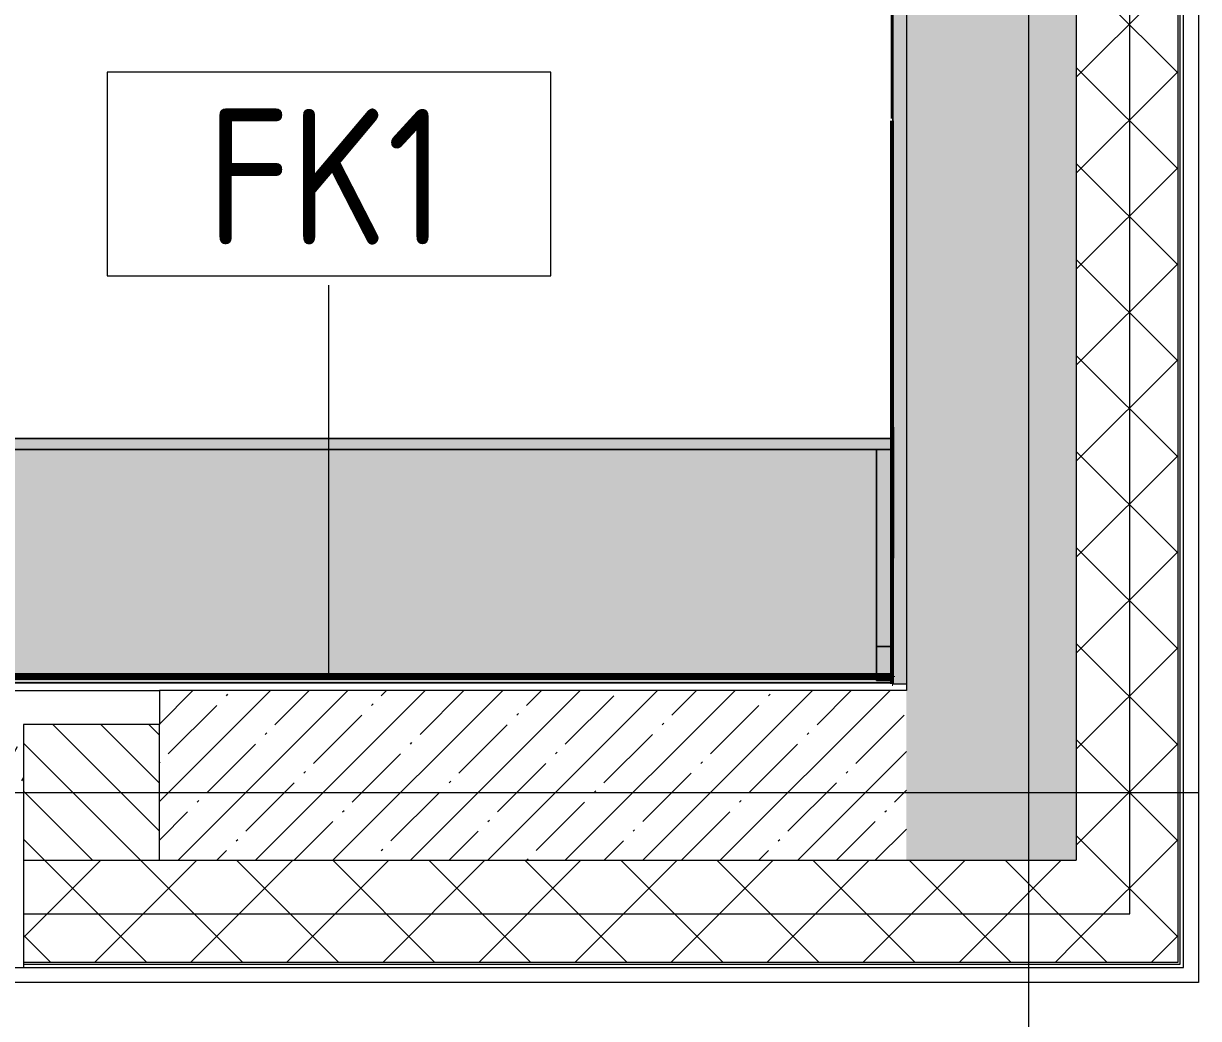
# Model space of a CAD drawing. Header units: millimetres. Extents: x 81711 to 274967, y -8553 to 29000.
# Drawn here: x 123530 to 125260, y -333 to 1133 of the extents above; entities that cross this region are included whole.
import ezdxf

# ---------------------------------------------------------------- set-up
doc = ezdxf.new("R2010")
doc.units = ezdxf.units.MM
doc.linetypes.add('Осевая', pattern=[3175, 635, -476.25, 1587.5, -476.25])
for name, color, linetype, lineweight in [('A-WALL', 7, 'Continuous', 9), ('A-WALL-IDEN', 7, 'Continuous', 9), ('I-WALL', 7, 'Continuous', 9), ('Оси', 7, 'Continuous', 9), ('Оси-2', 7, 'Осевая', 9)]:
    doc.layers.add(name, color=color, linetype=linetype, lineweight=lineweight)
for name, color, linetype, lineweight, true_color in [('A-WALL-1', 7, 'Continuous', 9, 0xc0c0c0), ('I-WALL-5', 7, 'Continuous', 9, 0xc0c0c0), ('I-WALL-6', 7, 'Continuous', 9, 0xcbc7bf), ('I-WALL-7', 7, 'Continuous', 53, 0xff80c0), ('I-WALL-8', 7, 'Continuous', 80, 0xff80c0), ('I-WALL-9', 7, 'Continuous', 35, 0x008000), ('S-WALL-ANLY-1', 7, 'Continuous', 5, 0x008040), ('Знаки-2', 9, 'Continuous', 9, 0x808080), ('Знаки-3', 7, 'Continuous', 9, 0xd1cabb), ('Знаки-5', 7, 'Continuous', 9, 0xc1bbaf), ('Знаки-6', 7, 'Continuous', 9, 0xaba79f), ('Знаки-8', 7, 'Continuous', 9, 0xccc5b7)]:
    doc.layers.add(name, color=color, linetype=linetype, lineweight=lineweight, true_color=true_color)
doc.layers.add('Знаки-4', color=7, linetype='Continuous', lineweight=9, transparency=0.5)
doc.styles.add('GOST Common', font='GOST_Common.ttf', dxfattribs={"width": 0.9, "height": 200})
pattern_1 = [(45, (0, 0), (-70.71068, 70.71068), []), (135, (0, 0), (-70.71068, -70.71068), [])]
pattern_2 = [(45, (0, 0), (-57.024626, 57.024626), []), (45, (57.025, 0), (-57.024626, 57.024626), [100.806, -20.161, 3.353, -16.808])]
pattern_3 = [(0, (0, 0), (121.92, 30.48), [10.058, -81.382, 10.058, -81.382, -487.68]), (0, (0, 0), (121.92, 30.48), [-182.88, 10.058, -172.822, 10.058, -81.382, -213.36]), (0, (0, 0), (121.92, 30.48), [-457.2, 10.058, -50.902, 10.058, -142.342]), (120, (45.72, 15.24), (-87.356454, 90.345817), [10.058, -81.382, 10.058, -81.382, -487.68]), (120, (45.72, 15.24), (-87.356454, 90.345817), [-182.88, 10.058, -172.822, 10.058, -81.382, -213.36]), (120, (45.72, 15.24), (-87.356454, 90.345817), [-457.2, 10.058, -50.902, 10.058, -142.342]), (240, (60.96, 76.2), (-34.563546, -120.825817), [10.058, -81.382, 10.058, -81.382, -487.68]), (240, (60.96, 76.2), (-34.563546, -120.825817), [-182.88, 10.058, -172.822, 10.058, -81.382, -213.36]), (240, (60.96, 76.2), (-34.563546, -120.825817), [-457.2, 10.058, -50.902, 10.058, -142.342])]

# ---------------------------------------------------------------- blocks, each defined once
blk = doc.blocks.new('Зашивка без перфорации М3_2_1 - М3_2_20-32618108-План отделки стен 1 этажа в осях 23_1-33')
at = {"layer": 'Знаки-4'}
for points in [[(-68.5, 180), (-430, 180), (-430, -179.9), (870.2, -179.9), (870.2, 180), (596.8, 180)], [(-430, -163.9), (-430, -179.9), (870, -179.9), (870, -163.9), (-68.5, -163.9)]]:
    blk.add_hatch(color=256, dxfattribs=at).paths.add_polyline_path(points)
at = {"layer": 'Знаки-2'}
for p, q in [((870.2, 180), (-430, 180)), ((-430, 180), (-430, -179.9)), ((870.2, -179.9), (870.2, 180)), ((-430, -179.9), (870.2, -179.9))]:
    blk.add_line(p, q, dxfattribs=at)
at = {"layer": 'Знаки-3'}
blk.add_line((870, -164), (870, -179.9), dxfattribs=at)
at = {"layer": 'Знаки-5'}
for p, q in [((-430, -163.8), (-430, 176.2)), ((870.2, 179.2), (870.2, 176.2)), ((870, -163.9), (-430, -163.9)), ((-430, -163.9), (-430, -179.9)), ((870, -179.9), (870, -163.9)), ((870.2, -163.8), (870.2, -179.7)), ((-430, -179.9), (870, -179.9))]:
    blk.add_line(p, q, dxfattribs=at)
at = {"layer": 'Знаки-6'}
for p, q in [((-430, 176.2), (-430, 180)), ((-430, 180), (870, 180)), ((-430, -179.9), (-430, -163.8)), ((-430, -163.9), (870, -163.9)), ((-430, -163.9), (-430, -179.9)), ((870.2, -179.9), (-430, -179.9)), ((870, -179.9), (-430, -179.9))]:
    blk.add_line(p, q, dxfattribs=at)
at = {"layer": 'Знаки-8'}
blk.add_line((870.2, 176.2), (870.2, -163.8), dxfattribs=at)
blk = doc.blocks.new('Зашивка_ торцевая панель - Зашивка_ торцевая панель Т2-V65-План отделки стен 1 этажа в осях 23_1-33')
at = {"layer": 'Знаки-4'}
blk.add_hatch(color=256, dxfattribs=at).paths.add_polyline_path([(-430, -160), (-406, -160), (-407, 180), (-430, 180)])
at = {"layer": 'Знаки-5'}
for p, q in [((-430, 180), (-430, -110)), ((-430, 180), (-407, 180)), ((-430, -110), (-430, -160)), ((-407, -110), (-430, -110)), ((-430, -110), (-407, -110)), ((-430, -160), (-407, -160))]:
    blk.add_line(p, q, dxfattribs=at)
at = {"layer": 'Знаки-6'}
for p, q in [((-430, -160), (-430, 180)), ((-430, 180), (-407, 180)), ((-430, -160), (-407, -160))]:
    blk.add_line(p, q, dxfattribs=at)
blk = doc.blocks.new('М_стена_0001 - Типоразмер_без рамки-25382661-План отделки стен 1 этажа в осях 23_1-33')
at = {"layer": 'A-WALL-IDEN'}
for p, q in [((3.258, 1.523), (-3.273, 1.523)), ((-3.273, 1.523), (-3.273, -1.477)), ((3.258, -1.477), (3.258, 1.523)), ((-3.273, -1.477), (3.258, -1.477))]:
    blk.add_line(p, q, dxfattribs=at)

msp = doc.modelspace()

# ---------------------------------------------------------------- hatches: boundary and pattern name
at = {"layer": 'A-WALL'}
h = msp.add_hatch(dxfattribs=at)
h.set_pattern_fill('FP_5', color=256, style=0, pattern_type=2)
h.set_pattern_definition(pattern_1)
h.paths.add_polyline_path([(125080, -250), (125230, -250), (125230, 7700), (125080, 7700), (125080, -100)])
h.paths.add_polyline_path([(125230, 8900), (125230, 10820), (125080, 10820), (125080, 8900), (125112.8, 8900)])
h.paths.add_polyline_path([(125080, 13120), (125230, 13120), (125230, 13670), (125080, 13670), (125080, 13617)])
h.paths.add_polyline_path([(125230, 15220), (125230, 21550), (125080, 21550), (125080, 15220), (125188, 15220)])
h = msp.add_hatch(dxfattribs=at)
h.set_pattern_fill('FP_1', color=256, style=0, pattern_type=2)
h.set_pattern_definition([(135, (0, 0), (-35.35534, -35.35534), [])])
h.paths.add_polyline_path([(115980, -100), (117030, -100), (117030, 100), (115980, 100), (115980, -84.9)])
h.paths.add_polyline_path([(123730, -100), (123730, 100), (123530, 100), (123530, -100)])
h.paths.add_polyline_path([(109655, -100), (109830, -100), (109830, 100), (109480, 100), (109480, -100)])
h.paths.add_polyline_path([(105486.8, -100), (106230, -100), (106230, 100), (105180, 100), (105180, -100)])
h.paths.add_polyline_path([(111141.7, -100), (111630, -100), (111630, 100), (110730, 100), (110730, -100), (110809.1, -100)])
h.paths.add_polyline_path([(121230, -100), (121230, 100), (121130, 100), (121130, -100)])
h.paths.add_polyline_path([(119330, -100), (119330, 100), (118830, 100), (118830, -100), (119125.2, -100)])
h.paths.add_polyline_path([(113430, -100), (113680, -100), (113680, 100), (113430, 100)])
h.paths.add_polyline_path([(91930, -100), (92730, -100), (92730, 100), (91930, 100), (91930, -84.9)])
h.paths.add_polyline_path([(102630, -100), (102880, -100), (102880, 100), (102630, 100), (102630, 51.5)])
h.paths.add_polyline_path([(101162.4, -100), (101730, -100), (101730, 100), (100830, 100), (100830, -100)])
h.paths.add_polyline_path([(98105, -100), (98105, 100), (97105, 100), (97105, -100), (97835.9, -100)])
h.paths.add_polyline_path([(94780, -100), (94780, 100), (94530, 100), (94530, -100)])
h = msp.add_hatch(dxfattribs=at)
h.set_pattern_fill('FP_5', color=256, style=0, pattern_type=2)
h.set_pattern_definition(pattern_1)
h.paths.add_polyline_path([(123782.2, -250), (125080, -250), (125080, -100), (123530, -100), (123530, -250)])
h.paths.add_polyline_path([(115980, -250), (117030, -250), (117030, -100), (115980, -100)])
h.paths.add_polyline_path([(92181, -250), (92730, -250), (92730, -100), (91930, -100), (91930, -250)])
h.paths.add_polyline_path([(109811.2, -250), (109830, -250), (109830, -100), (109480, -100), (109480, -250)])
h.paths.add_polyline_path([(121230, -250), (121230, -100), (120230, -100), (120230, -250), (121121.1, -250)])
h.paths.add_polyline_path([(93630, -250), (94780, -250), (94780, -100), (93630, -100)])
h.paths.add_polyline_path([(107150, -250), (108030, -250), (108030, -100), (107130, -100), (107130, -250)])
h.paths.add_polyline_path([(119330, -250), (119330, -100), (117930, -100), (117930, -250), (119125.2, -250)])
h.paths.add_polyline_path([(97080, -250), (98130, -250), (98130, -100), (97080, -100)])
h.paths.add_polyline_path([(106152.1, -250), (106230, -250), (106230, -100), (105180, -100), (105180, -250), (105819.4, -250)])
h.paths.add_polyline_path([(110730, -250), (111630, -250), (111630, -100), (110730, -100)])
h.paths.add_polyline_path([(99930, -250), (99930, -100), (99030, -100), (99030, -250), (99166.5, -250)])
h.paths.add_polyline_path([(113680, -250), (113680, -100), (112530, -100), (112530, -250), (113470.2, -250)])
h.paths.add_polyline_path([(102880, -250), (102880, -100), (100830, -100), (100830, -250), (102825.6, -250)])
h.paths.add_polyline_path([(89210, -250), (91030, -250), (91030, -100), (89210, -100)])
at = {"layer": 'I-WALL'}
h = msp.add_hatch(dxfattribs=at)
h.set_pattern_fill('FP_64', color=256, style=0, pattern_type=2)
h.set_pattern_definition(pattern_3)
h.paths.add_polyline_path([(124830, 160), (124830, 7700), (124810, 7700), (124810, 160)])
h.paths.add_polyline_path([(124830, 8900), (124830, 9980), (124810, 9980), (124810, 8900)])
h = msp.add_hatch(dxfattribs=at)
h.set_pattern_fill('FP_2', color=256, style=0, pattern_type=2)
h.set_pattern_definition(pattern_2)
h.paths.add_polyline_path([(125080, -100), (125080, 7700), (125028, 7700), (125028, 7720), (124830, 7720), (124830, -100)])
h = msp.add_hatch(dxfattribs=at)
h.set_pattern_fill('FP_2', color=256, style=0, pattern_type=2)
h.set_pattern_definition(pattern_2)
h.paths.add_polyline_path([(123782.2, -100), (124830, -100), (124830, 150), (123730, 150), (123730, -100)])
h = msp.add_hatch(dxfattribs=at)
h.set_pattern_fill('FP_64', color=256, style=0, pattern_type=2)
h.set_pattern_definition(pattern_3)
h.paths.add_polyline_path([(123510, -48), (123530, -48), (123530, 100), (123510, 100)])

# ---------------------------------------------------------------- linework, layer by layer
at = {"layer": 'A-WALL'}
for p, q in [((124830, 7700), (124830, 160)), ((125230, -250), (125230, 7700)), ((125233, -253), (125233, 7700)), ((123730, -100), (123730, 100)), ((123530, -100), (124830, -100)), ((123530, -250), (125230, -250)), ((123530, -253), (125233, -253))]:
    msp.add_line(p, q, dxfattribs=at)
at = {"layer": 'A-WALL-1'}
for p, q in [((125238, -258), (125238, 10820)), ((125260, 10820), (125260, -280)), ((125080, 8900), (125080, -100)), ((123730, 100), (123530, 100)), ((123530, 100), (123530, -258)), ((112530, -258), (125238, -258)), ((125260, -280), (109480, -280))]:
    msp.add_line(p, q, dxfattribs=at)
at = {"layer": 'A-WALL-IDEN'}
msp.add_line((123979.6, 170.5), (123979.6, 747.2), dxfattribs=at)
at = {"layer": 'I-WALL-5'}
for p, q in [((124810, 7721), (124810, 160)), ((124810, 160), (124830, 160)), ((124830, 160), (124830, 150)), ((124830, 150), (123730, 150)), ((123730, 150), (123730, 100)), ((124830, -100), (125080, -100))]:
    msp.add_line(p, q, dxfattribs=at)
at = {"layer": 'I-WALL-6'}
msp.add_line((121230, 150), (123730, 150), dxfattribs=at)
at = {"layer": 'I-WALL-7'}
for p, q in [((124809, 596.3), (124809, 989.1)), ((124809, 989.1), (124810, 989.1)), ((124810, 596.3), (124809, 596.3)), ((124809, 537.8), (124810, 537.8)), ((124809, 345.1), (124809, 537.8)), ((124809, 450.1), (124810, 450.1)), ((124809, 422.7), (124810, 422.7)), ((124810, 345.1), (124809, 345.1)), ((124809, 160), (124809, 260)), ((124809, 260), (124810, 260)), ((124809, 160), (124810, 160))]:
    msp.add_line(p, q, dxfattribs=at)
for points, knots in [([(124809, 260), (124809, 297.4), (124809, 333), (124809, 428.4), (124809, 476.9), (124809, 513.3), (124809, 596.3)], [-1.618625, -1.618625, -1.618625, -1.618625, -1.25295, -0.819442, -0.382944, 0, 0, 0, 0]), ([(124809, 537.8), (124809, 480.8), (124809, 462.4), (124809, 405.4), (124809, 370.8), (124809, 345.1)], [-1.001889, -1.001889, -1.001889, -1.001889, -0.668879, -0.322024, 0, 0, 0, 0])]:
    msp.add_open_spline(points, degree=3, knots=knots, dxfattribs=at)
at = {"layer": 'I-WALL-8'}
for p, q in [((121230, 170), (124809, 170)), ((124809, 171), (121251, 171)), ((124809, 170), (124809, 171))]:
    msp.add_line(p, q, dxfattribs=at)
at = {"layer": 'I-WALL-9'}
for p, q in [((124809, 992.8), (124809, 1342.4)), ((124809, 992.8), (124810, 992.8)), ((124809, 606.3), (124810, 606.3)), ((124809, 537.8), (124809, 596.3)), ((124809, 270), (124809, 345.1)), ((124809, 270), (124810, 270))]:
    msp.add_line(p, q, dxfattribs=at)
for points, knots in [([(124809, 606.3), (124809, 523.3), (124809, 486.9), (124809, 438.4), (124809, 343), (124809, 307.4), (124809, 270)], [0, 0, 0, 0, 0.382944, 0.819442, 1.25295, 1.618625, 1.618625, 1.618625, 1.618625]), ([(124809, 345.1), (124809, 370.8), (124809, 405.4), (124809, 462.4), (124809, 480.8), (124809, 537.8)], [0, 0, 0, 0, 0.322024, 0.668879, 1.001889, 1.001889, 1.001889, 1.001889])]:
    msp.add_open_spline(points, degree=3, knots=knots, dxfattribs=at)
at = {"layer": 'S-WALL-ANLY-1'}
for p, q in [((125159, -179), (125159, 7700)), ((123530, -179), (125159, -179))]:
    msp.add_line(p, q, dxfattribs=at)
at = {"layer": 'Оси'}
for p, q in [((125010, -1906.3), (125010, 593.7)), ((122760, 0), (125260, 0))]:
    msp.add_line(p, q, dxfattribs=at)
at = {"layer": 'Оси-2'}
msp.add_line((125010, 593.7), (125010, 19415.1), dxfattribs=at)

# ---------------------------------------------------------------- block references
at = {"layer": 'A-WALL-IDEN', "xscale": 99.99999999999993, "yscale": 99.99999999999993, "zscale": 99.99999999999993}
msp.add_blockref('М_стена_0001 - Типоразмер_без рамки-25382661-План отделки стен 1 этажа в осях 23_1-33', (123980.4, 908.8), dxfattribs=at)
at = {"layer": 'Знаки-3', "rotation": 180}
msp.add_blockref('Зашивка без перфорации М3_2_1 - М3_2_20-32618108-План отделки стен 1 этажа в осях 23_1-33', (124379, 341.2), dxfattribs=at)
at = {"layer": 'Знаки-5'}
msp.add_blockref('Зашивка_ торцевая панель - Зашивка_ торцевая панель Т2-V65-План отделки стен 1 этажа в осях 23_1-33', (125216, 325), dxfattribs=at)

# ---------------------------------------------------------------- texts
at = {"layer": 'A-WALL-IDEN', "insert": (123800.1, 1006.8), "char_height": 200, "width": 447.342, "attachment_point": 1, "style": 'GOST Common'}
msp.add_mtext('FK1', dxfattribs=at)

doc.saveas('drawing.dxf')
